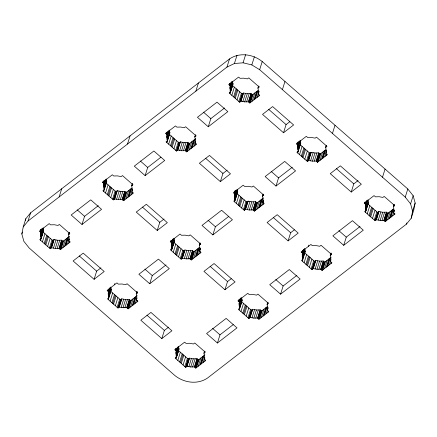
<?xml version="1.0" encoding="UTF-8"?>
<svg xmlns="http://www.w3.org/2000/svg" width="437" height="437" viewBox="0 0 437 437"><rect width="100%" height="100%" fill="white"/><g stroke="black" fill="none" stroke-linecap="round" stroke-linejoin="round"><path stroke-width="0.66" d="M51.566 247.746L55.297 248.445L58.995 248.336L60.399 249.571L62.955 241.399L61.551 240.17L57.853 240.279L54.128 239.58L51.566 247.746L50.255 248.762L39.762 239.574L41.073 238.558L40.51 233.921L41.99 228.655M114.707 198.895L118.438 199.594L122.131 199.485L123.54 200.714L126.096 192.548L124.692 191.319L120.994 191.422L117.263 190.729L114.707 198.895L113.396 199.906L102.903 190.723L104.208 189.707L103.651 185.064L104.935 180.432M119.279 307.014L123.01 307.714L126.708 307.61L128.112 308.839L130.674 300.667L129.265 299.438L125.572 299.547L121.841 298.848L119.279 307.014L117.974 308.03L107.475 298.842L108.786 297.832L108.223 293.189L109.709 287.923M123.54 200.714L133.323 193.143L131.919 191.914L132.274 188.882L131.663 185.774L132.253 183.89M177.848 150.038L181.579 150.738L185.272 150.634L186.675 151.863L189.237 143.691L187.834 142.462L184.135 142.571L180.405 141.872L177.848 150.038L176.537 151.055L166.038 141.867L167.349 140.856L166.792 136.213L168.076 131.575M182.42 258.163L186.151 258.862L189.849 258.753L191.253 259.982L193.81 251.816L192.406 250.587L188.713 250.691L184.982 249.997L182.42 258.163L181.109 259.174L170.616 249.991L171.927 248.975L171.364 244.332L172.844 239.072M186.998 366.282L190.729 366.982L194.421 366.878L195.825 368.107L198.387 359.935L196.983 358.706L193.285 358.815L189.554 358.116L186.998 366.282L185.687 367.298L175.188 358.111L176.499 357.1L175.942 352.457L177.422 347.191M191.253 259.982L201.042 252.411L199.633 251.182L199.993 248.15L199.376 245.048L199.966 243.158M240.989 101.187L244.715 101.887L248.413 101.777L249.817 103.006L252.378 94.84L250.975 93.611L247.276 93.715L243.546 93.021L240.989 101.187L239.678 102.203L229.179 93.015L230.49 91.999L229.933 87.362L231.413 82.096M245.561 209.312L249.292 210.006L252.99 209.902L254.394 211.131L256.951 202.965L255.547 201.73L251.854 201.839L248.123 201.14L245.561 209.312L244.25 210.323L233.757 201.135L235.068 200.124L234.505 195.481L235.985 190.215M250.133 317.431L253.864 318.131L257.562 318.021L258.966 319.25L261.528 311.084L260.124 309.855L256.426 309.959L252.695 309.265L250.133 317.431L248.828 318.447L238.329 309.259L239.64 308.243L239.083 303.6L240.366 298.968M249.817 103.006L259.605 95.435L258.201 94.206L258.557 91.175L257.939 88.072L258.529 86.187M258.966 319.25L268.755 311.679L267.351 310.45L267.706 307.419L267.089 304.316L267.679 302.431M308.702 160.455L312.433 161.155L316.126 161.045L317.535 162.274L320.092 154.108L318.688 152.879L314.99 152.988L311.259 152.289L308.702 160.455L307.391 161.472L296.898 152.284L298.203 151.268L297.646 146.63L298.93 141.992M313.274 268.58L317.005 269.274L320.703 269.17L322.107 270.399L324.669 262.233L323.26 261.004L319.567 261.108L315.836 260.408L313.274 268.58L311.969 269.591L301.47 260.403L302.781 259.392L302.218 254.749L303.704 249.483M317.535 162.274L327.318 154.703L325.915 153.474L326.27 150.448L325.658 147.34L326.248 145.455M376.415 219.724L380.146 220.423L383.844 220.314L385.248 221.543L387.81 213.376L386.401 212.147L382.708 212.256L378.977 211.557L376.415 219.724L375.104 220.74L364.611 211.552L365.922 210.536L365.359 205.898L366.84 200.632M21.85 233.975L23.237 226.918L25.799 218.746L30.612 212.83L229.501 58.94C239.503 52.112 253.11 54.144 262.216 61.546L407.803 188.97L413.151 195.7L415.15 203.025L413.763 210.082L411.201 218.254L406.388 224.17L207.499 378.06C197.497 384.888 183.89 382.856 174.784 375.454L29.197 248.03L23.849 241.3L21.85 233.975L22.44 232.091M25.422 220.674L25.799 218.746M411.201 218.254L412.588 211.197L415.15 203.025M60.399 249.571L70.182 241.994L68.778 240.765L69.133 237.739L68.522 234.631L69.112 232.746M186.675 151.863L196.464 144.292L195.06 143.057L195.415 140.031L194.798 136.923L195.388 135.038M195.825 368.107L205.614 360.53L204.21 359.301L204.565 356.275L203.948 353.167L204.538 351.282M254.394 211.131L264.177 203.56L262.774 202.331L263.129 199.299L262.517 196.191L263.107 194.307M385.248 221.543L395.037 213.972L393.628 212.743L393.988 209.716L393.371 206.608L393.961 204.724M23.237 226.918L28.05 220.996L30.612 212.83M40.171 230.605L40.565 229.349M40.106 231.812L40.701 229.928M40.592 232.233L41.378 229.72M40.51 233.921L42.28 228.267M40.455 235.456L42.618 228.54M40.641 237.007L43.203 228.841L43.077 227.803M40.865 238.717L43.427 230.55M41.073 238.558L43.629 230.392L43.203 228.841M40.581 240.29L43.137 232.123L52.817 240.59L50.255 248.762M42.384 241.869L44.945 233.702M44.186 243.453L46.748 235.281M59.132 196.95L61.688 188.784M45.006 244.168L47.567 236.002M45.83 244.884L48.387 236.717M47.633 246.463L50.189 238.296M49.436 248.041L51.998 239.875M50.463 248.604L53.019 240.437M50.911 248.254L53.472 240.088M51.364 247.905L53.92 239.738M53.423 248.194L55.98 240.028M55.297 248.445L57.853 240.279M57.16 248.495L59.722 240.323M58.995 248.336L61.551 240.17M59.214 248.533L61.77 240.361M59.694 248.953L62.256 240.787M60.18 249.374L62.737 241.208M61.164 248.975L63.72 240.809M62.846 247.675L65.403 239.509M64.529 246.375L67.085 238.203M68.724 234.472L69.314 232.588M65.293 245.78L67.85 237.613M69.177 234.123L69.57 232.866M66.058 245.19L68.614 237.023M67.735 243.89L69.314 238.864M68.778 240.765L69.172 239.509M69.417 242.59L69.811 241.333M81.998 224.481L101.57 209.339L90.732 199.856L71.16 214.999L81.998 224.481L84.554 216.315L98.309 205.674M102.766 182.535L103.159 181.279M103.247 182.956L104.033 180.443M103.733 183.382L104.519 180.863M103.651 185.064L105.224 180.039M103.596 186.599L105.759 179.689M103.782 188.156L106.338 179.989L106.218 178.952M104.006 189.866L106.77 181.541L106.338 179.989M103.722 191.439L106.77 181.541M105.525 193.017L108.086 184.851M107.327 194.596L109.889 186.43M108.147 195.317L110.708 187.145M108.966 196.033L111.528 187.866M110.774 197.611L113.33 189.445M127.5 144.052L130.057 135.885M112.577 199.19L115.139 191.024M113.396 199.906L115.958 191.739L117.263 190.729M113.604 199.747L116.16 191.581M114.052 199.403L116.613 191.231M114.499 199.053L117.061 190.887M116.564 199.343L119.121 191.177M118.438 199.594L120.994 191.422M94.097 279.325L104.197 271.508L83.21 253.132L73.105 260.949L94.097 279.325L96.659 271.159L100.909 267.865M120.301 199.638L122.863 191.472M122.131 199.485L124.692 191.319M122.355 199.676L124.911 191.51M122.835 200.102L125.397 191.93M123.316 200.523L125.878 192.356M124.305 200.124L126.861 191.958M125.982 198.824L128.544 190.652M127.664 197.519L130.226 189.352M131.865 185.616L132.455 183.731M128.429 196.929L130.991 188.762M132.313 185.272L132.706 184.015M129.194 196.339L131.755 188.167L126.096 192.548M132.22 190.417L132.613 189.161M130.876 195.033L132.651 189.379M132.558 193.733L132.952 192.477M107.824 291.08L108.414 289.196M108.305 291.501L109.288 288.36M108.223 293.189L109.802 288.163M145.133 175.63L164.711 160.483L153.873 151L134.301 166.147L145.133 175.63L147.695 167.464L160.92 157.227M108.168 294.724L110.534 287.185M108.354 296.275L110.916 288.109L110.79 287.071M108.578 297.99L111.14 289.818M108.294 299.558L111.342 289.66L110.916 288.109M114.461 284.782L114.855 283.526M110.097 301.142L112.659 292.97M111.905 302.721L114.461 294.549M112.724 303.436L115.281 295.27M165.907 133.678L166.3 132.422M166.388 134.104L166.978 132.22M113.544 304.152L116.105 295.986M166.874 134.525L167.661 132.012M166.792 136.213L168.365 131.187M166.732 137.748L169.097 130.21M166.923 139.299L169.48 131.133L169.354 130.095M115.346 305.731L117.908 297.564M167.147 141.014L169.911 132.684L169.48 131.133M167.349 140.856L169.911 132.684M166.863 142.588L169.419 134.416L179.094 142.888L176.537 151.055M117.149 307.309L119.711 299.143M168.666 144.166L171.222 135.994M117.974 308.03L120.53 299.864L121.841 298.848M118.176 307.872L120.738 299.706M118.624 307.522L121.186 299.356M119.077 307.173L121.633 299.006M170.468 145.745L173.03 137.573M171.288 146.461L173.85 138.294M121.136 307.462L123.698 299.296M172.107 147.182L174.669 139.01M123.01 307.714L125.572 299.547M173.915 148.76L176.472 140.588M124.878 307.763L127.435 299.596M175.718 150.339L178.274 142.167M126.708 307.61L129.265 299.438M126.927 307.801L129.489 299.629M127.407 308.222L129.969 300.055M176.739 150.896L179.301 142.73M177.193 150.547L179.749 142.38M195.869 91.153L198.425 82.986M127.894 308.642L130.45 300.476M177.641 150.197L180.202 142.03M128.877 308.243L131.439 300.077M130.559 306.943L133.121 298.777M179.705 150.486L182.262 142.32M132.242 305.643L134.798 297.477M128.112 308.839L137.901 301.262L136.497 300.033L136.852 297.007L136.235 293.899L137.021 291.386M136.437 293.74L137.032 291.856M133.006 305.048L135.563 296.881M136.89 293.391L137.284 292.135M181.579 150.738L184.135 142.571M133.771 304.458L136.328 296.291M157.238 230.474L167.338 222.657L146.346 204.281L136.246 212.098L157.238 230.474L159.795 222.302L164.05 219.013M135.454 303.158L137.027 298.132M183.442 150.787L186.004 142.62M137.136 301.858L137.529 300.601M185.272 150.634L187.834 142.462M185.49 150.825L188.052 142.659M185.976 151.246L188.533 143.079M186.457 151.672L189.019 143.5M187.44 151.268L190.002 143.101M189.123 149.967L191.685 141.801M190.805 148.667L193.367 140.501M195.006 136.765L195.596 134.88M191.57 148.077L194.132 139.906M195.454 136.415L195.847 135.159M149.711 283.75L169.283 268.608L158.451 259.125L138.879 274.267L149.711 283.75L152.273 275.583L166.022 264.942M192.335 147.482L194.897 139.316M194.017 146.182L195.596 141.156M195.06 143.057L195.65 141.173M195.7 144.882L196.093 143.626M170.479 241.803L170.872 240.547M170.965 242.224L171.555 240.339M171.446 242.65L172.429 239.503M171.364 244.332L172.943 239.307M28.05 220.996L226.945 67.107L229.501 58.94M208.274 126.774L227.852 111.632L217.014 102.149L197.442 117.291L208.274 126.774L210.836 118.607L224.591 107.966M171.309 245.867L173.473 238.957M171.495 247.424L174.057 239.257L173.931 238.22M170.818 249.833L171.217 248.577M171.271 249.483L171.665 248.227M171.719 249.134L174.483 240.809L174.057 239.257M171.927 248.975L174.483 240.809M171.435 250.707L173.997 242.54L183.671 251.007L181.109 259.174M173.238 252.286L175.8 244.119M226.945 67.107L234.418 63.518L236.98 55.352M175.046 253.864L177.602 245.698M175.865 254.585L178.422 246.413M229.048 84.827L229.441 83.571M229.529 85.248L230.119 83.363M176.685 255.301L179.241 247.134M230.009 85.674L230.998 82.533M229.933 87.362L231.703 81.703M229.873 88.897L232.042 81.981M230.064 90.448L232.621 82.282L232.495 81.244M229.835 92.507L230.621 89.995M178.487 256.88L181.049 248.713M230.288 92.158L233.052 83.833L232.621 82.282M230.49 91.999L233.052 83.833M229.999 93.731L232.56 85.565L242.235 94.031L239.678 102.203M180.29 258.458L182.852 250.292M231.807 95.31L234.363 87.143M181.317 259.015L183.873 250.849M234.418 63.518L243.065 62.813L245.621 54.647M181.765 258.671L184.327 250.499M182.218 258.322L184.775 250.155M233.609 96.888L236.171 88.722M234.429 97.609L236.991 89.438M184.277 258.611L186.839 250.445M235.248 98.325L237.81 90.159M186.151 258.862L188.713 250.691M161.81 338.593L171.916 330.776L150.923 312.406L140.818 320.217L161.81 338.593L164.372 330.427L168.627 327.133M237.051 99.904L239.613 91.737M188.019 258.906L190.576 250.74M238.859 101.482L241.415 93.316M189.849 258.753L192.406 250.587M190.068 258.944L192.63 250.778M190.548 259.37L193.11 251.199M239.88 102.045L242.442 93.873M240.334 101.695L242.89 93.529M412.588 211.197L410.594 203.866L405.246 197.142L259.66 69.712L251.827 64.905L254.389 56.739M191.035 259.791L193.591 251.625M240.782 101.346L243.343 93.179M192.018 259.392L194.574 251.226M193.7 258.092L196.257 249.92M242.841 101.635L245.403 93.469M195.383 256.787L197.939 248.62M199.578 244.889L200.168 242.999M196.147 256.197L198.704 248.03M200.031 244.54L200.425 243.283M244.715 101.887L247.276 93.715M196.912 255.607L199.469 247.44L193.81 251.816M220.379 181.617L230.479 173.8L209.487 155.43L199.387 163.247L220.379 181.617L222.936 173.451L227.191 170.157M199.933 249.685L200.326 248.429M198.595 254.307L200.365 248.648M199.633 251.182L200.425 248.669M246.583 101.936L249.139 93.764M200.277 253.001L200.67 251.745M248.413 101.777L250.975 93.611M248.631 101.968L251.193 93.802M249.117 102.395L251.674 94.228M259.66 69.712L262.216 61.546M249.598 102.815L252.16 94.649M250.581 102.416L253.143 94.25M252.264 101.116L254.826 92.95M175.057 349.922L175.45 348.666M253.946 99.816L256.508 91.644M175.537 350.348L176.127 348.464M258.147 87.913L258.737 86.029M254.711 99.221L257.273 91.054M176.018 350.769L176.81 348.256M258.595 87.564L258.988 86.308M175.942 352.457L177.515 347.431M255.476 98.631L258.038 90.464L252.378 94.84M212.852 234.898L232.424 219.751L221.592 210.268L202.014 225.416L212.852 234.898L215.408 226.732L228.633 216.495M175.882 353.992L178.247 346.454M176.073 355.543L178.629 347.377L178.504 346.339M258.502 92.71L258.895 91.453M257.158 97.331L258.928 91.672M258.201 94.206L258.988 91.694M175.843 357.603L176.433 355.718M176.297 357.258L178.853 349.087M176.499 357.1L179.061 348.928L178.629 347.377M176.013 358.832L178.569 350.66L188.243 359.132L185.687 367.298M258.841 96.025L259.234 94.769M177.815 360.41L180.372 352.238M179.618 361.989L182.18 353.817M180.437 362.705L182.999 354.538M234.166 192.165L234.56 190.909M234.101 193.373L234.696 191.488M181.257 363.42L183.819 355.254M234.587 193.793L235.374 191.28M234.505 195.481L236.078 190.456M234.451 197.016L236.614 190.106M234.636 198.573L237.198 190.401L237.073 189.368M234.412 200.632L235.002 198.742M183.059 364.999L185.621 356.832M234.86 200.283L237.422 192.111M235.068 200.124L237.624 191.952L237.198 190.401M234.576 201.856L237.133 193.684L246.812 202.156L244.25 210.323M184.867 366.583L187.424 358.411M236.379 203.434L238.941 195.263M185.889 367.14L188.451 358.974M186.342 366.79L188.899 358.624M186.79 366.441L189.352 358.274M238.181 205.013L240.743 196.841M239.006 205.729L241.563 197.562M188.855 366.73L191.411 358.564M239.826 206.45L242.382 198.278M190.729 366.982L193.285 358.815M241.628 208.028L244.185 199.856M192.591 367.031L195.153 358.864M243.431 209.607L245.993 201.435M194.421 366.878L196.983 358.706M194.64 367.069L197.202 358.897M195.126 367.49L197.682 359.323M244.458 210.164L247.014 201.998M282.406 89.623L284.968 81.457M244.906 209.815L247.468 201.648M195.607 367.91L198.169 359.744M245.359 209.47L247.916 201.299M196.59 367.512L199.152 359.345M198.272 366.211L200.834 358.045M247.418 209.76L249.975 201.588M199.955 364.911L202.517 356.745M204.155 353.009L204.745 351.124M200.72 364.321L203.281 356.15M204.603 352.659L204.997 351.403M249.292 210.006L251.854 201.839M201.484 363.726L204.046 355.56M224.951 289.742L235.057 281.925L214.064 263.549L203.959 271.366L224.951 289.742L227.513 281.57L231.233 278.691M203.167 362.426L204.74 357.4M204.21 359.301L204.8 357.417M251.155 210.055L253.717 201.889M204.429 359.498L204.822 358.236M204.849 361.126L205.243 359.869M252.99 209.902L255.547 201.73M253.209 210.093L255.765 201.927M253.689 210.514L256.251 202.347M254.176 210.94L256.732 202.768M255.159 210.541L257.715 202.369M256.841 209.236L259.398 201.069M258.524 207.936L261.08 199.769M262.719 196.033L263.309 194.148M259.288 207.346L261.845 199.174M263.172 195.683L263.566 194.427M260.053 206.75L262.61 198.584M217.424 343.018L237.001 327.876L226.164 318.393L206.592 333.535L217.424 343.018L219.986 334.851L233.211 324.62M283.52 132.766L293.62 124.949L272.628 106.573L262.528 114.39L283.52 132.766L286.077 124.594L289.797 121.715M261.73 205.45L263.309 200.425M262.774 202.331L263.364 200.441M262.992 202.522L263.385 201.266M263.413 204.15L263.806 202.894M238.198 301.071L238.591 299.815M238.678 301.492L239.465 298.979M239.159 301.918L239.951 299.405M239.083 303.6L240.853 297.947M275.993 186.042L295.565 170.9L284.727 161.417L265.155 176.559L275.993 186.042L278.549 177.875L292.304 167.234M239.023 305.135L241.388 297.597M239.208 306.692L241.77 298.526L242.202 300.077L239.64 308.243M239.438 308.402L242.202 300.077M239.148 309.975L241.71 301.809L251.384 310.275L248.828 318.447M240.956 311.554L243.513 303.387M242.759 313.132L245.315 304.966M243.578 313.853L246.14 305.682M296.761 144.095L297.155 142.839M297.242 144.516L298.029 142.003M244.398 314.569L246.96 306.403M297.728 144.942L298.711 141.801M297.646 146.63L299.219 141.599M297.592 148.165L299.951 140.621M297.777 149.716L300.334 141.55L300.214 140.512M246.2 316.148L248.762 307.981M298.001 151.426L300.765 143.101L300.334 141.55M297.717 152.999L300.765 143.101M248.008 317.726L250.565 309.56M299.52 154.578L302.082 146.411M249.03 318.289L251.592 310.117M249.483 317.939L252.04 309.767M249.931 317.59L252.493 309.423M301.322 156.156L303.884 147.99M302.142 156.878L304.704 148.706M251.991 317.879L254.553 309.713M302.961 157.593L305.523 149.427M253.864 318.131L256.426 309.959M304.769 159.172L307.326 151.005M255.732 318.174L258.289 310.008M306.572 160.75L309.134 152.584M257.562 318.021L260.124 309.855M257.781 318.212L260.343 310.046M307.391 161.472L309.953 153.3L311.259 152.289M258.267 318.639L260.823 310.467M307.599 161.313L310.155 153.141M308.047 160.963L310.609 152.797M258.748 319.059L261.31 310.893M308.495 160.614L311.057 152.447M259.731 318.66L262.293 310.494M261.413 317.36L263.975 309.188M310.56 160.903L313.116 152.737M263.096 316.055L265.658 307.888M267.297 304.157L267.69 302.901M263.861 315.465L266.423 307.298M267.744 303.808L268.138 302.551M312.433 161.155L314.99 152.988M264.625 314.875L267.187 306.708L261.528 311.084M288.092 240.885L298.192 233.068L277.205 214.698L267.1 222.515L288.092 240.885L290.654 232.719L294.374 229.84M267.652 308.954L268.045 307.697M266.308 313.575L268.078 307.916M314.296 161.204L316.858 153.032M267.99 312.269L268.384 311.013M316.126 161.045L318.688 152.879M316.35 161.242L318.906 153.07M316.83 161.663L319.392 153.496M317.311 162.083L319.873 153.917M318.3 161.685L320.856 153.518M319.977 160.384L322.539 152.218M321.659 159.084L324.221 150.912M325.86 147.182L326.45 145.297M322.424 158.489L324.986 150.323M326.308 146.832L326.707 145.576M323.189 157.899L325.751 149.733L320.092 154.108M280.565 294.167L300.137 279.019L289.305 269.536L269.733 284.684L280.565 294.167L283.127 286L296.881 275.354M326.215 151.983L326.608 150.721M324.871 156.599L326.647 150.945M332.453 133.427L335.01 125.261M326.554 155.299L326.947 154.037M301.82 252.641L302.409 250.756M302.3 253.061L303.283 249.92M302.218 254.749L303.797 249.724M302.164 256.284L304.529 248.746M302.349 257.841L304.911 249.669L304.786 248.637M302.573 259.551L305.135 251.384L304.687 251.728M302.289 261.124L305.337 251.226L304.911 249.669M308.456 246.348L308.85 245.091M304.092 262.703L306.654 254.536M305.9 264.281L308.456 256.115M306.719 264.997L309.276 256.83M307.539 265.718L310.101 257.546M309.341 267.297L311.903 259.125M311.144 268.875L313.706 260.703M311.969 269.591L314.525 261.424L315.836 260.408M312.171 269.432L314.733 261.266M312.619 269.083L315.181 260.916M313.072 268.739L315.629 260.567M315.132 269.028L317.694 260.856M317.005 269.274L319.567 261.108M318.873 269.323L321.43 261.157M320.703 269.17L323.26 261.004M320.922 269.361L323.484 261.195M321.403 269.782L323.964 261.616M321.889 270.208L324.445 262.036M322.872 269.809L325.434 261.637M324.554 268.504L327.116 260.337M326.237 267.204L328.793 259.037M322.107 270.399L331.896 262.828L330.492 261.599L330.847 258.567L330.23 255.459L331.017 252.947M330.432 255.301L331.028 253.416M327.002 266.614L329.558 258.442M330.885 254.951L331.279 253.695M327.766 266.018L330.323 257.852M351.233 192.034L361.333 184.217L340.341 165.842L330.241 173.658L351.233 192.034L353.79 183.868L358.045 180.574M329.449 264.718L331.022 259.693M331.131 263.418L331.525 262.162M343.706 245.315L363.278 230.168L352.446 220.685L332.874 235.833L343.706 245.315L346.268 237.144L360.017 226.503M364.474 203.363L364.868 202.107M364.961 203.789L365.551 201.899M365.441 204.21L366.424 201.069M365.359 205.898L366.938 200.867M365.305 207.433L367.468 200.517M365.49 208.984L368.052 200.818L367.927 199.78M365.266 211.044L365.66 209.787M365.714 210.694L368.478 202.369L368.052 200.818M365.922 210.536L368.478 202.369M365.43 212.267L367.992 204.101L377.666 212.568L375.104 220.74M367.233 213.846L369.795 205.68M369.041 215.425L371.597 207.258M369.86 216.146L372.417 207.979M382.495 177.231L385.057 169.064M370.68 216.861L373.236 208.695M372.482 218.44L375.044 210.273M374.285 220.019L376.847 211.852M375.312 220.581L377.868 212.409M375.76 220.232L378.322 212.065M376.213 219.882L378.77 211.716M378.273 220.172L380.835 212.005M380.146 220.423L382.708 212.256M382.014 220.472L384.571 212.3M383.844 220.314L386.401 212.147M384.063 220.51L386.625 212.338M384.544 220.931L387.106 212.764M385.03 221.351L387.586 213.185M386.013 220.953L388.569 212.786M387.695 219.653L390.252 211.486M389.378 218.353L391.934 210.181M393.573 206.45L394.163 204.565M390.143 217.757L392.699 209.591M394.027 206.1L394.42 204.844M390.907 217.167L393.464 209.001L387.81 213.376M392.59 215.867L394.36 210.213L393.628 212.743M394.272 214.567L394.666 213.311M405.246 197.142L407.803 188.97M410.594 203.866L413.151 195.7M406.388 224.17L406.781 222.914M42.973 230.9L43.629 230.392M52.817 240.59L54.128 239.58M179.094 142.888L180.405 141.872M242.235 94.031L243.546 93.021M68.522 234.631L69.827 233.615L59.334 224.432L58.023 225.443L54.292 224.744L50.599 224.853L49.19 223.624L39.406 231.195L40.81 232.424M131.663 185.774L132.968 184.764L122.475 175.576L121.164 176.592L117.433 175.893L113.74 175.996L112.331 174.767L102.548 182.344L103.951 183.573M194.798 136.923L196.109 135.912L185.616 126.725L184.305 127.735L180.574 127.041L176.876 127.145L175.472 125.916L165.689 133.487L167.092 134.716M257.939 88.072L259.25 87.056L248.757 77.868L247.446 78.884L243.715 78.185L240.017 78.294L238.613 77.065L228.824 84.636L230.233 85.865M62.955 241.399L69.456 236.373M189.237 143.691L195.738 138.666M110.692 290.168L111.342 289.66M236.969 192.46L237.624 191.952M183.671 251.007L184.982 249.997M246.812 202.156L248.123 201.14M136.235 293.899L137.546 292.883L127.047 283.7L125.741 284.711L122.01 284.012L118.312 284.121L116.908 282.892L107.12 290.463L108.523 291.692M199.376 245.048L200.687 244.032L190.188 234.844L188.877 235.86L185.146 235.161L181.453 235.27L180.049 234.035L170.261 241.612L171.665 242.841M262.517 196.191L263.822 195.181L253.329 185.993L252.018 187.003L248.287 186.309L244.594 186.413L243.19 185.184L233.402 192.755L234.806 193.984M325.658 147.34L326.963 146.324L316.47 137.136L315.159 138.152L311.428 137.453L307.735 137.562L306.326 136.333L296.543 143.904L297.947 145.133M130.674 300.667L137.169 295.641M256.951 202.965L263.451 197.934M178.405 349.436L179.061 348.928M188.243 359.132L189.554 358.116M251.384 310.275L252.695 309.265M377.666 212.568L378.977 211.557M203.948 353.167L205.259 352.151L194.765 342.969L193.454 343.979L189.724 343.285L186.025 343.389L184.622 342.16L174.838 349.731L176.242 350.96M267.089 304.316L268.4 303.3L257.906 294.112L256.595 295.128L252.865 294.429L249.166 294.538L247.763 293.309L237.974 300.88L239.383 302.109M330.23 255.459L331.541 254.449L321.042 245.261L319.737 246.271L316.006 245.578L312.308 245.681L310.904 244.452L301.115 252.023L302.519 253.252M393.371 206.608L394.682 205.592L384.183 196.41L382.872 197.42L379.147 196.721L375.449 196.83L374.045 195.601L364.256 203.172L365.66 204.401M198.387 359.935L204.887 354.91M324.669 262.233L331.164 257.202M243.065 62.813L251.827 64.905M268.668 109.359L286.077 124.594M336.386 168.627L353.79 183.868M300.274 144.833L309.953 153.3M203.451 112.14L210.836 118.607M271.164 171.413L278.549 177.875M338.877 230.681L346.268 237.144M205.532 158.216L222.936 173.451M273.245 217.484L290.654 232.719M304.851 252.952L314.525 261.424M140.31 160.996L147.695 167.464M208.023 220.264L215.408 226.732M275.736 279.533L283.127 286M142.391 207.067L159.795 222.302M210.104 266.335L227.513 281.57M106.278 183.272L115.958 191.739M77.169 209.847L84.554 216.315M144.882 269.116L152.273 275.583M212.601 328.384L219.986 334.851M79.25 255.918L96.659 271.159M146.963 315.186L164.372 330.427M110.856 291.392L120.53 299.864"/></g></svg>
